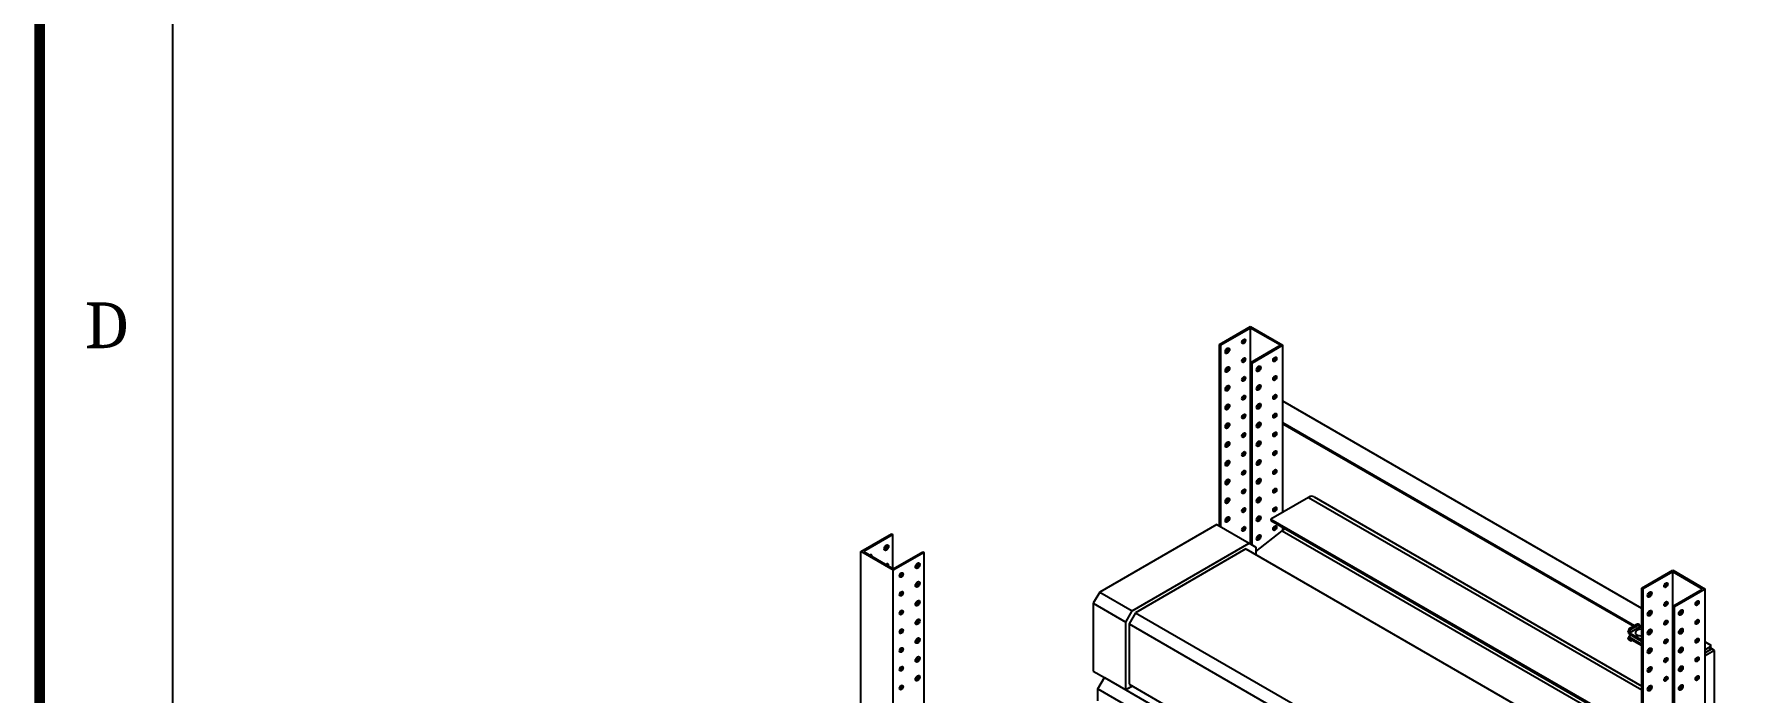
# Model space of a CAD drawing. Header units: millimetres. Extents: x -116965 to 323937, y 291661 to 566926.
# Drawn here: x -26441 to -25371, y 302330 to 302739 of the extents above; entities that cross this region are included whole.
import ezdxf
from ezdxf.enums import TextEntityAlignment as Align

# ---------------------------------------------------------------- set-up
doc = ezdxf.new("R2010")
doc.units = ezdxf.units.MM
doc.layers.get('0').update_dxf_attribs({"lineweight": 18})
doc.layers.add('ALPHA', color=255, linetype='Continuous')
doc.styles.add('hwBorder', font='Cambria.ttf')

# ---------------------------------------------------------------- blocks, each defined once
blk = doc.blocks.new('*U1980')
at = {"color": 5, "const_width": 0.35}
blk.add_lwpolyline([(10, 198.621), (285.679, 198.621), (285.679, 5), (10, 5)], close=True, dxfattribs=at)
at = {"color": 5}
blk.add_lwpolyline([(14.339, 194.282), (281.339, 194.282), (281.339, 9.339), (14.339, 9.339)], close=True, dxfattribs=at)
at = {"color": 253, "style": 'hwBorder'}
blk.add_text('D', height=1.5, dxfattribs=at).set_placement((12.17, 113.912), align=Align.MIDDLE_CENTER)
at = {"color": 6, "style": 'hwBorder', "flags": 8}
for tag, p in [("DWG'SNAME", (266.339, 58.998)), ("DWG'SCODE2", (266.339, 51.052))]:
    blk.add_attdef(tag, text='', height=1.5, dxfattribs=at).set_placement(p, align=Align.MIDDLE_CENTER)
at = {"color": 253, "style": 'hwBorder', "flags": 8}
for tag, p in [('REV_MODIFY0', (264.339, 44.1)), ('REV_DATE0', (277.339, 44.1)), ('REV_0', (253.339, 43.788)), ('REV_1', (253.339, 40.477)), ('REV_MODIFY1', (264.339, 40.789)), ('REV_DATE1', (277.339, 40.789)), ('REV_2', (253.339, 37.166)), ('REV_MODIFY2', (264.339, 37.479)), ('REV_DATE2', (277.339, 37.479)), ('REV_3', (253.339, 33.856)), ('REV_MODIFY3', (264.339, 34.169)), ('REV_DATE3', (277.339, 34.169)), ('REV_4', (253.339, 30.545)), ('REV_MODIFY4', (264.339, 30.858)), ('REV_DATE4', (277.339, 30.858))]:
    blk.add_attdef(tag, text='', height=1, dxfattribs=at).set_placement(p, align=Align.MIDDLE_CENTER)
at = {"color": 6, "style": 'hwBorder', "flags": 8}
for tag, p in [('TOLERANCE', (261.539, 27.216)), ('PAGE', (259.339, 15.298))]:
    blk.add_attdef(tag, text='', height=1.5, dxfattribs=at).set_placement(p, align=Align.MIDDLE_LEFT)

msp = doc.modelspace()

# ---------------------------------------------------------------- linework, layer by layer
at = {"lineweight": -3, "ltscale": 5}
msp.add_lwpolyline([(-26354.671392, 304090.174935), (-24062.910844, 304090.174935), (-24062.910844, 300564.787715), (-26354.671392, 300564.787715)], close=True, dxfattribs=at)
at = {"layer": 'ALPHA'}
for p, q in [((-25703.485713, 302546.271118), (-25684.292815, 302557.352143)), ((-25684.292815, 302556.419004), (-25702.677591, 302545.804548)), ((-25684.292815, 302557.352143), (-25664.089764, 302545.687906)), ((-25684.292815, 302422.046995), (-25684.292815, 302556.419004)), ((-25665.706008, 302545.687906), (-25684.292815, 302556.419004)), ((-25703.485713, 302433.12802), (-25703.485713, 302546.271118)), ((-25702.677591, 302545.804548), (-25703.485713, 302546.271118)), ((-25702.677591, 302432.66145), (-25702.677591, 302545.804548)), ((-25684.090784, 302535.07345), (-25665.706008, 302545.687906)), ((-25664.089764, 302545.687906), (-25683.282662, 302534.606881)), ((-25664.089764, 302441.876198), (-25664.089764, 302545.687906)), ((-25683.282662, 302534.606881), (-25684.090784, 302535.07345)), ((-25684.090784, 302421.930353), (-25684.090784, 302535.07345)), ((-25683.282662, 302421.463783), (-25683.282662, 302534.606881)), ((-25440.846052, 302382.038662), (-25664.089764, 302510.92848)), ((-25664.089764, 302497.63125), (-25445.411941, 302371.37755)), ((-25446.220063, 302370.91098), (-25664.089764, 302496.698111)), ((-25648.129354, 302451.090945), (-25671.564893, 302437.56043)), ((-25648.129354, 302451.090945), (-25440.846052, 302331.415874)), ((-25644.700782, 302451.430571), (-25440.846052, 302333.734987)), ((-25671.564893, 302437.56043), (-25671.564893, 302436.627291)), ((-25671.564893, 302437.56043), (-25446.906967, 302307.854116)), ((-25926.729425, 302417.3813), (-25907.536527, 302428.462325)), ((-25906.728405, 302427.995756), (-25925.113181, 302417.3813)), ((-25907.536527, 302428.462325), (-25906.728405, 302427.995756)), ((-25906.728405, 302406.766845), (-25906.728405, 302427.995756)), ((-25705.303988, 302434.177801), (-25778.034971, 302392.186549)), ((-25705.303988, 302434.177801), (-25685.100937, 302422.513564)), ((-25681.060327, 302417.348597), (-25664.695855, 302430.328603)), ((-25671.564893, 302436.627291), (-25446.906967, 302306.920977)), ((-25664.695855, 302430.328603), (-25662.67555, 302431.495027)), ((-25664.695855, 302430.328603), (-25453.776004, 302308.55397)), ((-25664.089764, 302430.67853), (-25664.089764, 302432.311523)), ((-25926.729425, 301950.811825), (-25926.729425, 302417.3813)), ((-25906.526375, 302405.717063), (-25926.729425, 302417.3813)), ((-25925.113181, 302417.3813), (-25906.526375, 302406.650202)), ((-25906.526375, 302406.650202), (-25888.141598, 302417.264658)), ((-25887.333476, 302416.798088), (-25906.526375, 302405.717063)), ((-25888.141598, 302417.264658), (-25887.333476, 302416.798088)), ((-25887.333476, 302136.856403), (-25887.333476, 302416.798088)), ((-25757.83192, 302380.522312), (-25685.100937, 302422.513564)), ((-25687.121242, 302419.014293), (-25755.811615, 302379.355888)), ((-25687.121242, 302419.014293), (-25504.889723, 302313.802877)), ((-25685.100937, 302422.513564), (-25681.060327, 302420.180717)), ((-25681.060327, 302420.180717), (-25681.060327, 302415.515022)), ((-25906.526375, 301939.147588), (-25906.526375, 302405.717063)), ((-25440.846052, 302394.636038), (-25421.653153, 302405.717063)), ((-25421.653153, 302405.717063), (-25401.450102, 302394.052826)), ((-25440.846052, 302159.368381), (-25440.846052, 302394.636038)), ((-25440.03793, 302394.169469), (-25440.846052, 302394.636038)), ((-25421.653153, 302404.783924), (-25440.03793, 302394.169469)), ((-25421.653153, 302169.866194), (-25421.653153, 302404.783924)), ((-25403.066346, 302394.052826), (-25421.653153, 302404.783924)), ((-25778.034971, 302392.186549), (-25782.075581, 302385.188006)), ((-25782.075581, 302385.188006), (-25782.075581, 302342.963469)), ((-25782.075581, 302385.188006), (-25761.87253, 302373.52377)), ((-25778.034971, 302392.186549), (-25757.83192, 302380.522312)), ((-25440.03793, 302159.83495), (-25440.03793, 302394.169469)), ((-25421.451123, 302383.438371), (-25403.066346, 302394.052826)), ((-25401.450102, 302394.052826), (-25420.643001, 302382.971801)), ((-25401.450102, 301927.483352), (-25401.450102, 302394.052826)), ((-25761.87253, 302373.52377), (-25757.83192, 302380.522312)), ((-25761.87253, 302331.299232), (-25761.87253, 302373.52377)), ((-25755.811615, 302379.355888), (-25759.852225, 302372.357346)), ((-25755.811615, 302379.355888), (-25573.580096, 302274.144471)), ((-25435.781366, 302379.114565), (-25436.819365, 302379.713854)), ((-25425.838114, 302373.373826), (-25426.559565, 302373.790355)), ((-25420.643001, 302382.971801), (-25421.451123, 302383.438371)), ((-25421.451123, 301916.868896), (-25421.451123, 302383.438371)), ((-25420.643001, 301916.402327), (-25420.643001, 302382.971801)), ((-25759.852225, 302372.357346), (-25577.620706, 302267.145929)), ((-25759.852225, 302372.357346), (-25759.852225, 302334.798503)), ((-25449.331333, 302367.71498), (-25448.523211, 302367.24841)), ((-25449.331333, 302367.341724), (-25449.331333, 302367.71498)), ((-25449.331333, 302363.235913), (-25449.331333, 302363.609168)), ((-25448.523211, 302362.769343), (-25449.331333, 302363.235913)), ((-25448.32118, 302364.578899), (-25449.094639, 302364.132342)), ((-25448.523211, 302366.875155), (-25442.058235, 302370.60771)), ((-25448.523211, 302367.24841), (-25448.523211, 302366.875155)), ((-25448.523211, 302366.875155), (-25440.846052, 302362.442744)), ((-25440.846052, 302361.509606), (-25448.523211, 302365.942016)), ((-25448.523211, 302364.075738), (-25448.32118, 302364.19238)), ((-25448.523211, 302364.075738), (-25440.846052, 302359.643328)), ((-25440.846052, 302358.710189), (-25448.523211, 302363.142599)), ((-25448.523211, 302363.142599), (-25448.523211, 302362.769343)), ((-25448.32118, 302363.959095), (-25448.32118, 302365.825373)), ((-25440.846052, 302361.509606), (-25448.32118, 302365.825373)), ((-25440.846052, 302359.643328), (-25448.32118, 302363.959095)), ((-25448.11915, 302369.814542), (-25444.07854, 302372.14739)), ((-25447.311028, 302369.347973), (-25448.11915, 302369.814542)), ((-25447.311028, 302369.347973), (-25443.270418, 302371.68082)), ((-25444.07854, 302372.14739), (-25443.270418, 302371.68082)), ((-25442.413275, 302371.765727), (-25443.221397, 302372.232296)), ((-25442.058235, 302370.60771), (-25442.058235, 302370.980966)), ((-25440.846052, 302369.907856), (-25442.058235, 302370.60771)), ((-25441.048082, 302370.024498), (-25440.846052, 302370.141141)), ((-25435.983396, 302367.100401), (-25437.021395, 302367.69969)), ((-25448.168171, 302361.984582), (-25448.976293, 302362.451152)), ((-25446.987779, 302362.256117), (-25447.311028, 302362.069489)), ((-25435.781366, 302355.786091), (-25436.819365, 302356.38538)), ((-25435.521171, 302356.569007), (-25436.271437, 302357.002173)), ((-25436.271437, 302357.002173), (-25435.521171, 302356.569007)), ((-25426.733118, 302361.75975), (-25426.761595, 302361.776192)), ((-25401.450102, 302361.159678), (-25398.419645, 302359.410043)), ((-25398.419645, 302358.010334), (-25401.450102, 302356.260699)), ((-25398.419645, 302356.144057), (-25401.450102, 302354.394421)), ((-25395.591218, 302355.910772), (-25401.450102, 302352.528143)), ((-25398.419645, 302356.144057), (-25398.419645, 302358.010334)), ((-25397.917542, 302356.843911), (-25397.917542, 302358.710189)), ((-25395.591218, 302355.910772), (-25397.917542, 302357.253876)), ((-25395.591218, 302079.235073), (-25395.591218, 302355.910772)), ((-25782.075581, 302342.963469), (-25775.206544, 302338.997628)), ((-25779.247154, 302331.999086), (-25775.206544, 302338.997628)), ((-25779.247154, 302324.533975), (-25779.247154, 302331.999086)), ((-25779.247154, 302331.999086), (-25664.089764, 302265.512936)), ((-25775.206544, 302338.997628), (-25761.87253, 302331.299232)), ((-25757.83192, 302333.632079), (-25761.87253, 302331.299232)), ((-25761.87253, 302331.299232), (-25656.210574, 302270.295273)), ((-25759.852225, 302334.798503), (-25652.169964, 302272.628121)), ((-25437.30768, 302331.692107), (-25436.719158, 302331.352324))]:
    msp.add_line(p, q, dxfattribs=at)
msp.add_arc((-25441.856204, 302365.812251), 3.216071, 71.693800522, 153.810374689, dxfattribs=at)
for centre, major_axis, start_param, end_param in [((-25688.535455, 302548.137395), (0.771429, 1.336153), 2.3561944902, 8.6393797974), ((-25689.343578, 302548.603965), (0.771429, 1.336153), 3.692878252, 3.926990817), ((-25689.343578, 302548.603965), (0.771429, 1.336153), 3.926990817, 5.7318997087), ((-25698.636981, 302542.305277), (0.928571, 1.608333), 2.3561944902, 8.6393797974), ((-25699.445103, 302542.771847), (0.928571, 1.608333), 3.5917893435, 3.926990817), ((-25699.445103, 302542.771847), (0.928571, 1.608333), 3.926990817, 5.8329886172), ((-25688.535455, 302536.473159), (0.771429, 1.336153), 2.3561944902, 8.6393797974), ((-25689.343578, 302536.939728), (0.771429, 1.336153), 3.692878252, 3.926990817), ((-25689.343578, 302536.939728), (0.771429, 1.336153), 3.926990817, 5.7318997087), ((-25669.140527, 302536.939728), (0.771429, 1.336153), 2.3561944902, 8.6393797974), ((-25669.948649, 302537.406298), (0.771429, 1.336153), 3.692878252, 3.926990817), ((-25669.948649, 302537.406298), (0.771429, 1.336153), 3.926990817, 5.7318997087), ((-25698.636981, 302530.64104), (0.928571, 1.608333), 2.3561944902, 8.6393797974), ((-25699.445103, 302531.10761), (0.928571, 1.608333), 3.5917893435, 3.926990817), ((-25699.445103, 302531.10761), (0.928571, 1.608333), 3.926990817, 5.8329886172), ((-25688.535455, 302524.808922), (0.771429, 1.336153), 2.3561944902, 8.6393797974), ((-25689.343578, 302525.275491), (0.771429, 1.336153), 3.692878252, 3.926990817), ((-25689.343578, 302525.275491), (0.771429, 1.336153), 3.926990817, 5.7318997087), ((-25679.242052, 302531.10761), (0.928571, 1.608333), 2.3561944902, 8.6393797974), ((-25680.050174, 302531.574179), (0.928571, 1.608333), 3.5917893435, 3.926990817), ((-25680.050174, 302531.574179), (0.928571, 1.608333), 3.926990817, 5.8329886172), ((-25669.140527, 302525.275491), (0.771429, 1.336153), 2.3561944902, 8.6393797974), ((-25669.948649, 302525.742061), (0.771429, 1.336153), 3.692878252, 3.926990817), ((-25669.948649, 302525.742061), (0.771429, 1.336153), 3.926990817, 5.7318997087), ((-25698.636981, 302518.976803), (0.928571, 1.608333), 2.3561944902, 8.6393797974), ((-25699.445103, 302519.443373), (0.928571, 1.608333), 3.5917893435, 3.926990817), ((-25699.445103, 302519.443373), (0.928571, 1.608333), 3.926990817, 5.8329886172), ((-25688.535455, 302513.144685), (0.771429, 1.336153), 2.3561944902, 8.6393797974), ((-25689.343578, 302513.611254), (0.771429, 1.336153), 3.692878252, 3.926990817), ((-25689.343578, 302513.611254), (0.771429, 1.336153), 3.926990817, 5.7318997087), ((-25679.242052, 302519.443373), (0.928571, 1.608333), 2.3561944902, 8.6393797974), ((-25680.050174, 302519.909942), (0.928571, 1.608333), 3.5917893435, 3.926990817), ((-25680.050174, 302519.909942), (0.928571, 1.608333), 3.926990817, 5.8329886172), ((-25669.140527, 302513.611254), (0.771429, 1.336153), 2.3561944902, 8.6393797974), ((-25669.948649, 302514.077824), (0.771429, 1.336153), 3.692878252, 3.926990817), ((-25669.948649, 302514.077824), (0.771429, 1.336153), 3.926990817, 5.7318997087), ((-25698.636981, 302507.312566), (0.928571, 1.608333), 2.3561944902, 8.6393797974), ((-25699.445103, 302507.779136), (0.928571, 1.608333), 3.5917893435, 3.926990817), ((-25699.445103, 302507.779136), (0.928571, 1.608333), 3.926990817, 5.8329886172), ((-25688.535455, 302501.480448), (0.771429, 1.336153), 2.3561944902, 8.6393797974), ((-25689.343578, 302501.947017), (0.771429, 1.336153), 3.926990817, 5.7318997087), ((-25679.242052, 302507.779136), (0.928571, 1.608333), 2.3561944902, 8.6393797974), ((-25680.050174, 302508.245705), (0.928571, 1.608333), 3.5917893435, 3.926990817), ((-25680.050174, 302508.245705), (0.928571, 1.608333), 3.926990817, 5.8329886172), ((-25669.140527, 302501.947017), (0.771429, 1.336153), 2.3561944902, 8.6393797974), ((-25669.948649, 302502.413587), (0.771429, 1.336153), 3.926990817, 5.7318997087), ((-25698.636981, 302495.64833), (0.928571, 1.608333), 2.3561944902, 8.6393797974), ((-25699.445103, 302496.114899), (0.928571, 1.608333), 3.5917893435, 3.926990817), ((-25699.445103, 302496.114899), (0.928571, 1.608333), 3.926990817, 5.8329886172), ((-25688.535455, 302489.816211), (0.771429, 1.336153), 2.3561944902, 8.6393797974), ((-25689.343578, 302501.947017), (0.771429, 1.336153), 3.692878252, 3.926990817), ((-25689.343578, 302490.282781), (0.771429, 1.336153), 3.926990817, 5.7318997087), ((-25679.242052, 302496.114899), (0.928571, 1.608333), 2.3561944902, 8.6393797974), ((-25680.050174, 302496.581469), (0.928571, 1.608333), 3.5917893435, 3.926990817), ((-25680.050174, 302496.581469), (0.928571, 1.608333), 3.926990817, 5.8329886172), ((-25669.140527, 302490.282781), (0.771429, 1.336153), 2.3561944902, 8.6393797974), ((-25669.948649, 302502.413587), (0.771429, 1.336153), 3.692878252, 3.926990817), ((-25669.948649, 302490.74935), (0.771429, 1.336153), 3.926990817, 5.7318997087), ((-25698.636981, 302483.984093), (0.928571, 1.608333), 2.3561944902, 8.6393797974), ((-25699.445103, 302484.450662), (0.928571, 1.608333), 3.5917893435, 3.926990817), ((-25699.445103, 302484.450662), (0.928571, 1.608333), 3.926990817, 5.8329886172), ((-25689.343578, 302490.282781), (0.771429, 1.336153), 3.692878252, 3.926990817), ((-25679.242052, 302484.450662), (0.928571, 1.608333), 2.3561944902, 8.6393797974), ((-25680.050174, 302484.917232), (0.928571, 1.608333), 3.5917893435, 3.926990817), ((-25680.050174, 302484.917232), (0.928571, 1.608333), 3.926990817, 5.8329886172), ((-25669.140527, 302478.618544), (0.771429, 1.336153), 2.3561944902, 8.6393797974), ((-25669.948649, 302490.74935), (0.771429, 1.336153), 3.692878252, 3.926990817), ((-25698.636981, 302472.319856), (0.928571, 1.608333), 2.3561944902, 8.6393797974), ((-25699.445103, 302472.786425), (0.928571, 1.608333), 3.5917893435, 3.926990817), ((-25699.445103, 302472.786425), (0.928571, 1.608333), 3.926990817, 5.8329886172), ((-25688.535455, 302478.151974), (0.771429, 1.336153), 2.3561944902, 8.6393797974), ((-25689.343578, 302478.618544), (0.771429, 1.336153), 3.692878252, 3.926990817), ((-25689.343578, 302478.618544), (0.771429, 1.336153), 3.926990817, 5.7318997087), ((-25679.242052, 302472.786425), (0.928571, 1.608333), 2.3561944902, 8.6393797974), ((-25680.050174, 302473.252995), (0.928571, 1.608333), 3.5917893435, 3.926990817), ((-25680.050174, 302473.252995), (0.928571, 1.608333), 3.926990817, 5.8329886172), ((-25669.948649, 302479.085113), (0.771429, 1.336153), 3.692878252, 3.926990817), ((-25669.948649, 302479.085113), (0.771429, 1.336153), 3.926990817, 5.7318997087), ((-25698.636981, 302460.655619), (0.928571, 1.608333), 2.3561944902, 8.6393797974), ((-25699.445103, 302461.122188), (0.928571, 1.608333), 3.5917893435, 3.926990817), ((-25699.445103, 302461.122188), (0.928571, 1.608333), 3.926990817, 5.8329886172), ((-25688.535455, 302466.487737), (0.771429, 1.336153), 2.3561944902, 8.6393797974), ((-25689.343578, 302466.954307), (0.771429, 1.336153), 3.692878252, 3.926990817), ((-25689.343578, 302466.954307), (0.771429, 1.336153), 3.926990817, 5.7318997087), ((-25679.242052, 302461.122188), (0.928571, 1.608333), 2.3561944902, 8.6393797974), ((-25680.050174, 302461.588758), (0.928571, 1.608333), 3.5917893435, 3.926990817), ((-25680.050174, 302461.588758), (0.928571, 1.608333), 3.926990817, 5.8329886172), ((-25669.140527, 302466.954307), (0.771429, 1.336153), 2.3561944902, 8.6393797974), ((-25669.948649, 302467.420876), (0.771429, 1.336153), 3.692878252, 3.926990817), ((-25669.948649, 302467.420876), (0.771429, 1.336153), 3.926990817, 5.7318997087), ((-25698.636981, 302448.991382), (0.928571, 1.608333), 2.3561944902, 8.6393797974), ((-25699.445103, 302449.457952), (0.928571, 1.608333), 3.926990817, 5.8329886172), ((-25688.535455, 302454.823501), (0.771429, 1.336153), 2.3561944902, 8.6393797974), ((-25689.343578, 302455.29007), (0.771429, 1.336153), 3.692878252, 3.926990817), ((-25689.343578, 302455.29007), (0.771429, 1.336153), 3.926990817, 5.7318997087), ((-25679.242052, 302449.457952), (0.928571, 1.608333), 2.3561944902, 8.6393797974), ((-25680.050174, 302449.924521), (0.928571, 1.608333), 3.5917893435, 3.926990817), ((-25680.050174, 302449.924521), (0.928571, 1.608333), 3.926990817, 5.8329886172), ((-25669.140527, 302455.29007), (0.771429, 1.336153), 2.3561944902, 8.6393797974), ((-25669.948649, 302455.756639), (0.771429, 1.336153), 3.692878252, 3.926990817), ((-25669.948649, 302455.756639), (0.771429, 1.336153), 3.926990817, 5.7318997087), ((-25648.129354, 302445.492111), (3.428571, 5.93846), 0, 0.7853981634), ((-25698.636981, 302437.327145), (0.928571, 1.608333), 2.3561944902, 8.6393797974), ((-25699.445103, 302449.457952), (0.928571, 1.608333), 3.5917893435, 3.926990817), ((-25699.445103, 302437.793715), (0.928571, 1.608333), 3.926990817, 5.8329886172), ((-25688.535455, 302443.159264), (0.771429, 1.336153), 2.3561944902, 8.6393797974), ((-25689.343578, 302443.625833), (0.771429, 1.336153), 3.692878252, 3.926990817), ((-25689.343578, 302443.625833), (0.771429, 1.336153), 3.926990817, 5.7318997087), ((-25679.242052, 302437.793715), (0.928571, 1.608333), 2.3561944902, 8.6393797974), ((-25680.050174, 302438.260284), (0.928571, 1.608333), 3.926990817, 5.8329886172), ((-25669.140527, 302443.625833), (0.771429, 1.336153), 2.3561944902, 8.6393797974), ((-25669.948649, 302444.092403), (0.771429, 1.336153), 3.692878252, 3.926990817), ((-25669.948649, 302444.092403), (0.771429, 1.336153), 3.926990817, 5.7318997087), ((-25699.445103, 302437.793715), (0.928571, 1.608333), 3.5917893435, 3.926990817), ((-25688.535455, 302431.495027), (0.771429, 1.336153), 2.3561944902, 8.6393797974), ((-25689.343578, 302431.961596), (0.771429, 1.336153), 3.692878252, 3.926990817), ((-25689.343578, 302431.961596), (0.771429, 1.336153), 3.926990817, 5.7318997087), ((-25679.242052, 302426.129478), (0.928571, 1.608333), 2.3561944902, 8.6393797974), ((-25680.050174, 302438.260284), (0.928571, 1.608333), 3.5917893435, 3.926990817), ((-25680.050174, 302426.596047), (0.928571, 1.608333), 3.926990817, 5.8329886172), ((-25669.140527, 302431.961596), (0.771429, 1.336153), 2.3561944902, 8.6393797974), ((-25669.948649, 302432.428166), (0.771429, 1.336153), 3.692878252, 3.926990817), ((-25669.948649, 302432.428166), (0.771429, 1.336153), 3.926990817, 5.7318997087), ((-25910.769015, 302419.83079), (0.928571, 1.608333), 2.3561944902, 8.6393797974), ((-25911.577137, 302420.297359), (0.928571, 1.608333), 3.5917893435, 5.8329886172), ((-25680.050174, 302426.596047), (0.928571, 1.608333), 3.5917893435, 3.926990817), ((-25920.870541, 302413.998671), (0.771429, 1.336153), 5.2636745788, 7.3026960355), ((-25921.678663, 302414.465241), (0.771429, 1.336153), 5.2636745788, 5.7318997087), ((-25910.769015, 302408.166553), (0.928571, 1.608333), 5.1625856703, 7.403784944), ((-25911.577137, 302408.633123), (0.928571, 1.608333), 5.1625856703, 5.8329886172), ((-25891.374086, 302408.633123), (0.928571, 1.608333), 2.3561944902, 8.6393797974), ((-25892.182208, 302409.099692), (0.928571, 1.608333), 3.5917893435, 3.926990817), ((-25892.182208, 302409.099692), (0.928571, 1.608333), 3.926990817, 5.8329886172), ((-25901.475612, 302402.801004), (0.771429, 1.336153), 2.3561944902, 8.6393797974), ((-25902.283734, 302403.267574), (0.771429, 1.336153), 3.692878252, 3.926990817), ((-25902.283734, 302403.267574), (0.771429, 1.336153), 3.926990817, 5.7318997087), ((-25891.374086, 302396.968886), (0.928571, 1.608333), 2.3561944902, 8.6393797974), ((-25892.182208, 302397.435455), (0.928571, 1.608333), 3.5917893435, 3.926990817), ((-25892.182208, 302397.435455), (0.928571, 1.608333), 3.926990817, 5.8329886172), ((-25425.895794, 302396.502316), (0.771429, 1.336153), 2.3561944902, 8.6393797974), ((-25426.703916, 302396.968886), (0.771429, 1.336153), 3.692878252, 3.926990817), ((-25426.703916, 302396.968886), (0.771429, 1.336153), 3.926990817, 5.7318997087), ((-25901.475612, 302391.136767), (0.771429, 1.336153), 2.3561944902, 8.6393797974), ((-25902.283734, 302391.603337), (0.771429, 1.336153), 3.692878252, 3.926990817), ((-25902.283734, 302391.603337), (0.771429, 1.336153), 3.926990817, 5.7318997087), ((-25891.374086, 302385.304649), (0.928571, 1.608333), 2.3561944902, 8.6393797974), ((-25892.182208, 302385.771218), (0.928571, 1.608333), 3.5917893435, 3.926990817), ((-25892.182208, 302385.771218), (0.928571, 1.608333), 3.926990817, 5.8329886172), ((-25435.997319, 302390.670198), (0.928571, 1.608333), 2.3561944902, 8.6393797974), ((-25436.805441, 302391.136767), (0.928571, 1.608333), 3.5917893435, 3.926990817), ((-25436.805441, 302391.136767), (0.928571, 1.608333), 3.926990817, 5.8329886172), ((-25425.895794, 302384.838079), (0.771429, 1.336153), 2.3561944902, 8.6393797974), ((-25426.703916, 302385.304649), (0.771429, 1.336153), 3.692878252, 3.926990817), ((-25426.703916, 302385.304649), (0.771429, 1.336153), 3.926990817, 5.7318997087), ((-25406.500865, 302385.304649), (0.771429, 1.336153), 2.3561944902, 8.6393797974), ((-25407.308987, 302385.771218), (0.771429, 1.336153), 3.692878252, 3.926990817), ((-25407.308987, 302385.771218), (0.771429, 1.336153), 3.926990817, 5.7318997087), ((-25901.475612, 302379.47253), (0.771429, 1.336153), 2.3561944902, 8.6393797974), ((-25902.283734, 302379.9391), (0.771429, 1.336153), 3.692878252, 3.926990817), ((-25902.283734, 302379.9391), (0.771429, 1.336153), 3.926990817, 5.7318997087), ((-25891.374086, 302373.640412), (0.928571, 1.608333), 2.3561944902, 8.6393797974), ((-25892.182208, 302374.106981), (0.928571, 1.608333), 3.926990817, 5.8329886172), ((-25435.997319, 302379.005961), (0.928571, 1.608333), 2.3561944902, 8.6393797974), ((-25436.805441, 302379.47253), (0.928571, 1.608333), 3.5917893435, 3.926990817), ((-25436.805441, 302379.47253), (0.928571, 1.608333), 3.926990817, 5.8329886172), ((-25425.895794, 302373.173842), (0.771429, 1.336153), 2.3561944902, 8.6393797974), ((-25426.703916, 302373.640412), (0.771429, 1.336153), 3.926990817, 5.7318997087), ((-25416.60239, 302379.47253), (0.928571, 1.608333), 2.3561944902, 8.6393797974), ((-25417.410513, 302379.9391), (0.928571, 1.608333), 3.5917893435, 3.926990817), ((-25417.410513, 302379.9391), (0.928571, 1.608333), 3.926990817, 5.8329886172), ((-25406.500865, 302373.640412), (0.771429, 1.336153), 2.3561944902, 8.6393797974), ((-25407.308987, 302374.106981), (0.771429, 1.336153), 3.926990817, 5.7318997087), ((-25901.475612, 302367.808293), (0.771429, 1.336153), 2.3561944902, 8.6393797974), ((-25902.283734, 302368.274863), (0.771429, 1.336153), 3.692878252, 3.926990817), ((-25902.283734, 302368.274863), (0.771429, 1.336153), 3.926990817, 5.7318997087), ((-25891.374086, 302361.976175), (0.928571, 1.608333), 2.3561944902, 8.6393797974), ((-25892.182208, 302374.106981), (0.928571, 1.608333), 3.5917893435, 3.926990817), ((-25892.182208, 302362.442744), (0.928571, 1.608333), 3.926990817, 5.8329886172), ((-25448.11915, 302368.414834), (0.857143, 1.484615), 0.7853981634, 2.3561944902), ((-25448.523211, 302366.875155), (-0.571429, 0.989743), 0.7853981634, 2.3561944902), ((-25448.523211, 302363.142599), (-0.571429, 0.989743), 5.4977871438, 7.0685834706), ((-25448.11915, 302363.935767), (0.857143, 1.484615), 2.3561944902, 3.1415926536), ((-25447.311028, 302367.948264), (0.857143, 1.484615), 0.7853981634, 2.3561944902), ((-25447.311028, 302363.469197), (0.857143, 1.484615), 2.3561944902, 3.926990817), ((-25441.856204, 302366.758512), (-3, 0), 6.0065067037, 8.1974102982), ((-25444.07854, 302370.747681), (0.857143, 1.484615), 0, 0.7853981634), ((-25443.270418, 302370.281112), (0.857143, 1.484615), 5.4977871438, 7.0685834706), ((-25435.997319, 302367.341724), (0.928571, 1.608333), 2.3561944902, 8.6393797974), ((-25436.805441, 302367.808293), (0.928571, 1.608333), 3.5917893435, 3.926990817), ((-25436.805441, 302367.808293), (0.928571, 1.608333), 3.926990817, 5.8329886172), ((-25425.895794, 302361.509606), (0.771429, 1.336153), 2.3561944902, 8.6393797974), ((-25426.703916, 302373.640412), (0.771429, 1.336153), 3.692878252, 3.926990817), ((-25427.310007, 302365.592088), (-12.857143, 0), 4.6158256164, 4.6821472164), ((-25426.703916, 302361.976175), (0.771429, 1.336153), 3.926990817, 5.7318997087), ((-25416.60239, 302367.808293), (0.928571, 1.608333), 2.3561944902, 8.6393797974), ((-25417.410513, 302368.274863), (0.928571, 1.608333), 3.5917893435, 3.926990817), ((-25417.410513, 302368.274863), (0.928571, 1.608333), 3.926990817, 5.8329886172), ((-25406.500865, 302361.976175), (0.771429, 1.336153), 2.3561944902, 8.6393797974), ((-25407.308987, 302374.106981), (0.771429, 1.336153), 3.692878252, 3.926990817), ((-25407.308987, 302362.442744), (0.771429, 1.336153), 3.926990817, 5.7318997087), ((-25901.475612, 302356.144057), (0.771429, 1.336153), 2.3561944902, 8.6393797974), ((-25902.283734, 302356.610626), (0.771429, 1.336153), 3.692878252, 3.926990817), ((-25902.283734, 302356.610626), (0.771429, 1.336153), 3.926990817, 5.7318997087), ((-25891.374086, 302350.311938), (0.928571, 1.608333), 2.3561944902, 8.6393797974), ((-25892.182208, 302362.442744), (0.928571, 1.608333), 3.5917893435, 3.926990817), ((-25892.182208, 302350.778508), (0.928571, 1.608333), 3.926990817, 5.8329886172), ((-25435.997319, 302355.677487), (0.928571, 1.608333), 2.3561944902, 8.6393797974), ((-25436.805441, 302356.144057), (0.928571, 1.608333), 3.5917893435, 3.926990817), ((-25436.805441, 302356.144057), (0.928571, 1.608333), 3.926990817, 5.8329886172), ((-25426.703916, 302361.976175), (0.771429, 1.336153), 3.692878252, 3.926990817), ((-25427.512038, 302362.442744), (0.885714, 1.534102), 4.5048673228, 4.919910638), ((-25416.60239, 302356.144057), (0.928571, 1.608333), 2.3561944902, 8.6393797974), ((-25417.410513, 302356.610626), (0.928571, 1.608333), 3.5917893435, 3.926990817), ((-25417.410513, 302356.610626), (0.928571, 1.608333), 3.926990817, 5.8329886172), ((-25406.500865, 302350.311938), (0.771429, 1.336153), 2.3561944902, 8.6393797974), ((-25407.308987, 302362.442744), (0.771429, 1.336153), 3.692878252, 3.926990817), ((-25399.631828, 302358.710189), (-1.714286, 0), 2.3561944902, 3.926990817), ((-25399.631828, 302356.843911), (-1.714286, 0), 2.3561944902, 3.1415926536), ((-25901.475612, 302344.47982), (0.771429, 1.336153), 2.3561944902, 8.6393797974), ((-25902.283734, 302344.946389), (0.771429, 1.336153), 3.692878252, 3.926990817), ((-25902.283734, 302344.946389), (0.771429, 1.336153), 3.926990817, 5.7318997087), ((-25892.182208, 302350.778508), (0.928571, 1.608333), 3.5917893435, 3.926990817), ((-25435.997319, 302344.01325), (0.928571, 1.608333), 2.3561944902, 8.6393797974), ((-25436.805441, 302344.47982), (0.928571, 1.608333), 3.5917893435, 3.926990817), ((-25436.805441, 302344.47982), (0.928571, 1.608333), 3.926990817, 5.8329886172), ((-25425.895794, 302349.845369), (0.771429, 1.336153), 2.3561944902, 8.6393797974), ((-25426.703916, 302350.311938), (0.771429, 1.336153), 3.692878252, 3.926990817), ((-25427.512038, 302350.778508), (0.885714, 1.534102), 4.5048673228, 4.919910638), ((-25426.703916, 302350.311938), (0.771429, 1.336153), 3.926990817, 5.7318997087), ((-25416.60239, 302344.47982), (0.928571, 1.608333), 2.3561944902, 8.6393797974), ((-25417.410513, 302344.946389), (0.928571, 1.608333), 3.5917893435, 3.926990817), ((-25417.410513, 302344.946389), (0.928571, 1.608333), 3.926990817, 5.8329886172), ((-25407.308987, 302350.778508), (0.771429, 1.336153), 3.692878252, 3.926990817), ((-25407.308987, 302350.778508), (0.771429, 1.336153), 3.926990817, 5.7318997087), ((-25901.475612, 302332.815583), (0.771429, 1.336153), 2.3561944902, 8.6393797974), ((-25902.283734, 302333.282152), (0.771429, 1.336153), 3.692878252, 3.926990817), ((-25902.283734, 302333.282152), (0.771429, 1.336153), 3.926990817, 5.7318997087), ((-25891.374086, 302338.647701), (0.928571, 1.608333), 2.3561944902, 8.6393797974), ((-25892.182208, 302339.114271), (0.928571, 1.608333), 3.5917893435, 3.926990817), ((-25892.182208, 302339.114271), (0.928571, 1.608333), 3.926990817, 5.8329886172), ((-25435.997319, 302332.349013), (0.928571, 1.608333), 2.3561944902, 8.6393797974), ((-25436.805441, 302332.815583), (0.928571, 1.608333), 3.5917893435, 3.926990817), ((-25436.805441, 302332.815583), (0.928571, 1.608333), 3.926990817, 5.8329886172), ((-25425.895794, 302338.181132), (0.771429, 1.336153), 2.3561944902, 8.6393797974), ((-25426.703916, 302338.647701), (0.771429, 1.336153), 3.692878252, 3.926990817), ((-25426.703916, 302338.647701), (0.771429, 1.336153), 3.926990817, 5.7318997087), ((-25416.60239, 302332.815583), (0.928571, 1.608333), 2.3561944902, 8.6393797974), ((-25417.410513, 302333.282152), (0.928571, 1.608333), 3.5917893435, 3.926990817), ((-25417.410513, 302333.282152), (0.928571, 1.608333), 3.926990817, 5.8329886172), ((-25406.500865, 302338.647701), (0.771429, 1.336153), 2.3561944902, 8.6393797974), ((-25407.308987, 302339.114271), (0.771429, 1.336153), 3.692878252, 3.926990817), ((-25407.308987, 302339.114271), (0.771429, 1.336153), 3.926990817, 5.7318997087)]:
    msp.add_ellipse(centre, major_axis=major_axis, ratio=0.5773502692, start_param=start_param, end_param=end_param, dxfattribs=at)

# ---------------------------------------------------------------- block references
at = {"ltscale": 5, "xscale": 19.06208696931636, "yscale": 19.06208696931636, "zscale": 19.06208696931636}
msp.add_blockref('*U1980', (-26628.011571, 300386.757971), dxfattribs=at)

doc.saveas('drawing.dxf')
